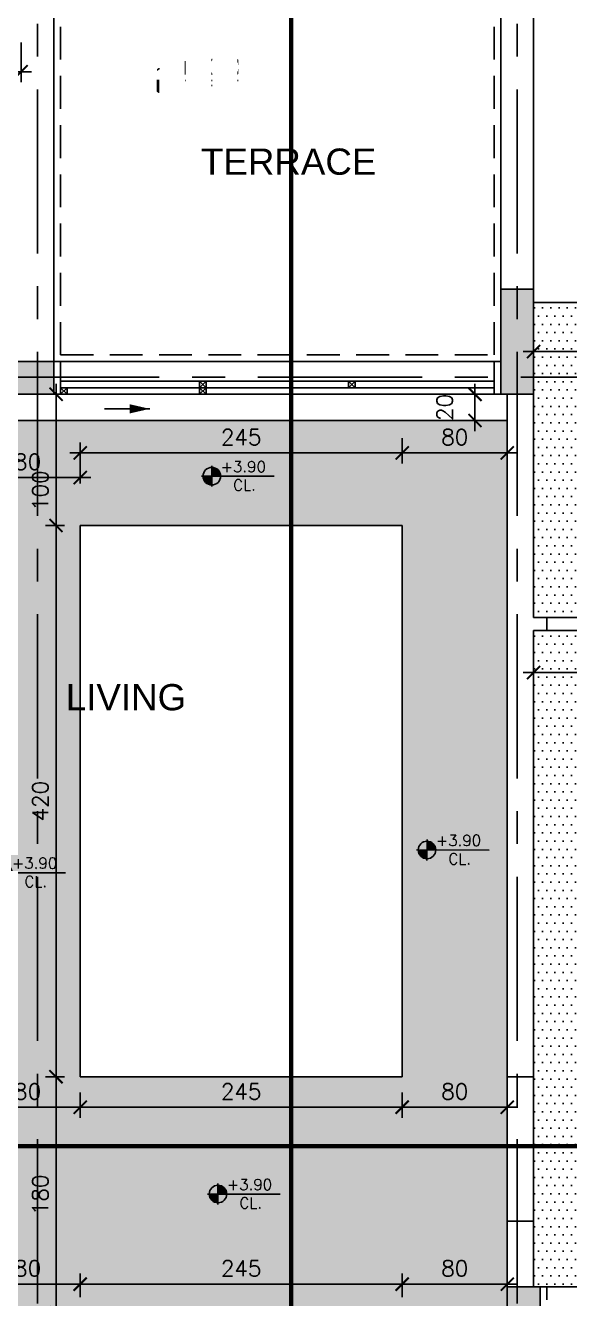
# Model space of a CAD drawing. Header units: centimetres. Extents: x -2093 to 2270, y -944 to 3084.
# Drawn here: x -1347 to -933, y 1439 to 2409 of the extents above; entities that cross this region are included whole.
import ezdxf
from ezdxf.enums import TextEntityAlignment as Align

# ---------------------------------------------------------------- set-up
doc = ezdxf.new("R2010")
doc.units = ezdxf.units.CM
doc.header["$LTSCALE"] = 100
doc.header["$MEASUREMENT"] = 0
for name, pattern in [('A0-01 FLOOR PLANS$0$HIDDEN', [0.375, 0.25, -0.125]), ('GRID$0$GRID$0$XREF GRID$0$GRIDS$0$CENTER', [2, 1.25, -0.25, 0.25, -0.25]), ('XREF CUTTING LINES$0$DASHDOT', [1, 0.5, -0.25, 0, -0.25])]:
    doc.linetypes.add(name, pattern=pattern)
for name, color, linetype in [('A0-01 FLOOR PLANS$0$ARROW INDICATOR', 4, 'Continuous'), ('A0-01 FLOOR PLANS$0$HIDDEN -03', 8, 'A0-01 FLOOR PLANS$0$HIDDEN'), ('A0-01 FLOOR PLANS$0$LVL', 2, 'Continuous'), ('A0-01 FLOOR PLANS$0$TEXT', 3, 'Continuous'), ('A0-01 FLOOR PLANS$0$WALL-01', 7, 'Continuous'), ('A0-01 FLOOR PLANS$0$WINDOW', 1, 'Continuous'), ('DIM IN', 1, 'Continuous'), ('FURNITURE', 111, 'Continuous'), ('GRID$0$XREF GRID', 11, 'GRID$0$GRID$0$XREF GRID$0$GRIDS$0$CENTER'), ('HATCH', 8, 'Continuous'), ('ID_Ceiling_01', 161, 'Continuous'), ('XREF CUTTING LINES$0$WALL SECT LINE', 6, 'XREF CUTTING LINES$0$DASHDOT'), ('XREF GF COL$0$COLUMN', 6, 'Continuous'), ('XREF GF COL$0$COLUMN HATCH', 201, 'Continuous')]:
    doc.layers.add(name, color=color, linetype=linetype)
doc.layers.add('LVL', color=1, linetype='Continuous', true_color=0xff0000)
doc.styles.add('02-Ground$0$ATTRIBUTE', font='ROMANS.shx')
doc.styles.add('22', font='romans.shx')
doc.styles.add('A0-01 FLOOR PLANS$0$02-Ground$0$ATTRIBUTE', font='ROMANS.shx')
doc.styles.add('A0-01 FLOOR PLANS$0$ART-PS-1', font='arial.ttf', dxfattribs={"height": 20})
doc.styles.add('A0-01 FLOOR PLANS$0$GRIDS$0$20', font='romans.shx')
doc.styles.add('GRIDS$0$20', font='romans.shx')
doc.dimstyles.new('100', dxfattribs={"dimtxt": 12, "dimasz": 10, "dimexe": 8, "dimexo": 12, "dimgap": 6, "dimtad": 1, "dimdec": 0, "dimzin": 0, "dimdsep": 46, "dimtxsty": '22', "dimblk": 'ARCHTICK', "dimcen": 30, "dimdle": 8, "dimclrd": 1, "dimclre": 1, "dimclrt": 2, "dimadec": 0, "dimazin": 0, "dimtfac": 1, "dimtdec": 0, "dimtmove": 2, "dimatfit": 3, "dimldrblk": 'OBLIQUE', "dimfxl": 100, "dimtolj": 1, "dimtzin": 0, "dimarcsym": 0})

# ---------------------------------------------------------------- blocks, each defined once
blk = doc.blocks.new('A0-01 FLOOR PLANS$0$W01')
at = {"layer": 'A0-01 FLOOR PLANS$0$WINDOW'}
for p, q in [((-1210, 1985), (-1550, 1985)), ((-1215, 1970), (-1545, 1970)), ((-1439.17, 1960), (-1439.17, 1970)), ((-1434.17, 1970), (-1439.17, 1965)), ((-1439.17, 1970), (-1434.17, 1965)), ((-1434.17, 1960), (-1434.17, 1970)), ((-1325.83, 1965), (-1325.83, 1970)), ((-1320.83, 1970), (-1325.83, 1965)), ((-1325.83, 1970), (-1320.83, 1965)), ((-1320.83, 1965), (-1320.83, 1970)), ((-1210, 1960), (-1550, 1960)), ((-1439.17, 1965), (-1545, 1965)), ((-1540, 1965), (-1545, 1960)), ((-1545, 1965), (-1540, 1960)), ((-1540, 1965), (-1540, 1960)), ((-1434.17, 1965), (-1439.17, 1965)), ((-1434.17, 1965), (-1439.17, 1960)), ((-1439.17, 1965), (-1434.17, 1960)), ((-1325.83, 1965), (-1434.17, 1965)), ((-1320.83, 1965), (-1325.83, 1965)), ((-1215, 1965), (-1320.83, 1965))]:
    blk.add_line(p, q, dxfattribs=at)
for points in [[(-1550, 1960), (-1545, 1960), (-1545, 1985), (-1550, 1985)], [(-1215, 1960), (-1210, 1960), (-1210, 1985), (-1215, 1985)]]:
    blk.add_lwpolyline(points, close=True, dxfattribs=at)
blk = doc.blocks.new('XREF CUTTING LINES')
at = {"layer": 'XREF CUTTING LINES$0$WALL SECT LINE', "const_width": 3.32}
for points in [[(-1068.92, 2787.39), (-1144.44, 2787.39), (-1144.44, 485.87)], [(-351.38, 1630.68), (-351.38, 1555.16), (-1935.28, 1555.16)]]:
    blk.add_lwpolyline(points, dxfattribs=at)
blk = doc.blocks.new('XREF GF COL')
at = {"layer": 'XREF GF COL$0$COLUMN HATCH'}
for points in [[(-11269.7, 2208.07), (-11294.7, 2208.07), (-11294.7, 2128.07), (-11269.7, 2128.07)], [(-11714.7, 2153), (-11714.7, 2128), (-11634.7, 2128), (-11634.7, 2153)], [(-11264.7, 1448), (-11289.7, 1448), (-11289.7, 1368), (-11264.7, 1368)]]:
    blk.add_hatch(color=256, dxfattribs=at).paths.add_polyline_path(points)
at = {"layer": 'XREF GF COL$0$COLUMN'}
for points in [[(-11294.7, 2208.07), (-11269.7, 2208.07), (-11269.7, 2128.07), (-11294.7, 2128.07)], [(-11714.7, 2128), (-11714.7, 2153), (-11634.7, 2153), (-11634.7, 2128)], [(-11289.7, 1448), (-11264.7, 1448), (-11264.7, 1368), (-11289.7, 1368)]]:
    blk.add_lwpolyline(points, close=True, dxfattribs=at)
blk = doc.blocks.new('GRID')
at = {"layer": 'GRID$0$XREF GRID'}
for p, q in [((-1337.5, 2960.33), (-1337.5, 522.76, 0)), ((-972.5, 2960.33, 0), (-972.5, 522.76)), ((-1969.8, 2140.98), (-230.24, 2140.98))]:
    blk.add_line(p, q, dxfattribs=at)
blk = doc.blocks.new('A0-01 FLOOR PLANS$0$02-Ground$0$A$C4F2068BA')
for p, q in [((0.4, 0.637), (0.4, 0.163)), ((1.816, 0.4), (0.163, 0.4))]:
    blk.add_line(p, q)
at = {"color": 8, "const_width": 0.2}
for points in [[(0.4, 0.3, -0.414214), (0.3, 0.4, -0.414214)], [(0.4, 0.5, -0.414214), (0.5, 0.4, -0.414214)]]:
    blk.add_lwpolyline(points, format="xyb", dxfattribs=at)
blk.add_circle((0.4, 0.4), 0.2)
blk = doc.blocks.new('A0-01 FLOOR PLANS$0$02-Ground$0$123')
at = {"ltscale": 0.1}
blk.add_blockref('A0-01 FLOOR PLANS$0$02-Ground$0$A$C4F2068BA', (-0.4, -0.4), dxfattribs=at)
blk = doc.blocks.new('A0-01 FLOOR PLANS$0$02-Ground$0$LEVEL- PLAN')
at = {"layer": 'A0-01 FLOOR PLANS$0$LVL', "ltscale": 0.1}
blk.add_blockref('A0-01 FLOOR PLANS$0$02-Ground$0$123', (0, 0), dxfattribs=at)
at = {"layer": 'A0-01 FLOOR PLANS$0$LVL', "ltscale": 0.1, "style": 'A0-01 FLOOR PLANS$0$02-Ground$0$ATTRIBUTE', "width": 0.8, "flags": 4}
blk.add_attdef('%%P0.00', (0.203, 0.093), '', height=0.25, dxfattribs=at)
blk.add_attdef('LVL', text='', height=0.25, dxfattribs=at).set_placement((0.745, -0.327), align=Align.CENTER)
blk = doc.blocks.new('A0-01 FLOOR PLANS$0$A$C1f89f3c6')
at = {"layer": 'A0-01 FLOOR PLANS$0$ARROW INDICATOR'}
blk.add_lwpolyline([(0, -17.19), (0, 17.19)], dxfattribs=at)
blk.add_lwpolyline([(0, -17.19), (0, 17.19)], dxfattribs=at)
blk.add_lwpolyline([(0, -1.94, 7, 0, 0), (0, -17.19, 0, 0, 0)], format="xyseb", dxfattribs=at)
blk = doc.blocks.new('A0-01 FLOOR PLANS')
at = {"layer": 'A0-01 FLOOR PLANS$0$HIDDEN -03'}
for p, q in [((-1320, 2158), (-1320, 2713)), ((-990, 2158), (-990, 2648)), ((-1320, 2158), (-990, 2158))]:
    blk.add_line(p, q, dxfattribs=at)
at = {"layer": 'A0-01 FLOOR PLANS$0$WALL-01'}
for p, q in [((-1325, 2128), (-1325, 2708)), ((-985, 2128), (-985, 2643)), ((-960, 1958), (-960, 2618)), ((-1385, 2128), (-1325, 2128)), ((-985, 2128), (-980, 2128)), ((-980, 1608), (-980, 2128)), ((-960, 1958), (-950, 1958)), ((-950, 1948), (-950, 1958)), ((-960, 1948), (-950, 1948)), ((-960, 1608), (-960, 1948)), ((-980, 1608), (-960, 1608)), ((-980, 1498), (-960, 1498)), ((-980, 1088), (-980, 1498)), ((-960, 1448), (-960, 1498)), ((-960, 1448), (-950, 1448)), ((-950, 1438), (-950, 1448))]:
    blk.add_line(p, q, dxfattribs=at)
at = {"layer": 'A0-01 FLOOR PLANS$0$LVL'}
ref = blk.add_blockref('A0-01 FLOOR PLANS$0$02-Ground$0$LEVEL- PLAN', (-1241.33, 2367.1), dxfattribs=dict(at, xscale=47.80922768457422, yscale=47.80922768457422, zscale=47.80922768457422, rotation=359.9470003599919))
ref.add_attrib('%%P0.00', '+60.0', (-1231.63, 2371.52), dxfattribs={"layer": '0', "ltscale": 0.1, "height": 11.952, "rotation": 359.947, "style": 'A0-01 FLOOR PLANS$0$GRIDS$0$20'})
ref.add_attrib('LVL', 'FFL.', dxfattribs={"layer": '0', "ltscale": 0.1, "height": 11.952, "rotation": 359.947, "style": 'A0-01 FLOOR PLANS$0$GRIDS$0$20'}).set_placement((-1205.72, 2351.42), align=Align.CENTER)
at = {"layer": 'A0-01 FLOOR PLANS$0$WALL-01'}
blk.add_blockref('GRID', (0, 0), dxfattribs=at)
at = {"layer": 'A0-01 FLOOR PLANS$0$WALL-01', "color": 3, "xscale": -1.000000000000005, "rotation": 90}
blk.add_blockref('A0-01 FLOOR PLANS$0$A$C1f89f3c6', (-1269.27, 2116.89), dxfattribs=at)
at = {"layer": 'A0-01 FLOOR PLANS$0$WINDOW'}
for name, p in [('XREF CUTTING LINES', (0, 0)), ('XREF GF COL', (10309.7, 0)), ('A0-01 FLOOR PLANS$0$W01', (225, 168))]:
    blk.add_blockref(name, p, dxfattribs=at)
at = {"layer": 'A0-01 FLOOR PLANS$0$TEXT', "style": 'A0-01 FLOOR PLANS$0$ART-PS-1'}
for s, p in [('TERRACE', (-1213.11, 2295.23)), ('LIVING', (-1315.98, 1887.18))]:
    blk.add_text(s, height=20, dxfattribs=at).set_placement(p)
blk = doc.blocks.new('_ARCHTICK')
at = {"color": 0, "linetype": 'ByBlock', "const_width": 0.15}
blk.add_lwpolyline([(-0.5, -0.5), (0.5, 0.5)], dxfattribs=at)
blk = doc.blocks.new('*D7')
at = {"layer": 'DIM IN', "color": 1, "lineweight": -2, "transparency": 16777216}
for p, q in [((-960, 2186), (-960, 2152.54)), ((-840, 2186), (-840, 2152.54)), ((-832, 2160.54), (-968, 2160.54))]:
    blk.add_line(p, q, dxfattribs=at)
at = {"layer": 'DIM IN', "color": 1, "lineweight": -2, "transparency": 16777216, "xscale": 10, "yscale": 10, "zscale": 10, "rotation": 180}
blk.add_blockref('_ARCHTICK', (-960, 2160.54), dxfattribs=at)
at = {"layer": 'DIM IN', "color": 1, "lineweight": -2, "transparency": 16777216, "xscale": 10, "yscale": 10, "zscale": 10}
blk.add_blockref('_ARCHTICK', (-840, 2160.54), dxfattribs=at)
at = {"layer": 'DIM IN', "color": 2, "transparency": 16777216, "insert": (-900, 2172.54), "char_height": 12, "attachment_point": 5, "style": '22'}
blk.add_mtext('\\A1;120', dxfattribs=at)
blk = doc.blocks.new('_OBLIQUE')
at = {"color": 0, "linetype": 'ByBlock'}
blk.add_line((-0.5, -0.5), (0.5, 0.5), dxfattribs=at)
blk = doc.blocks.new('*D9')
at = {"layer": 'DIM IN', "color": 1, "lineweight": -2, "transparency": 16777216}
for p, q in [((-960, 1936), (-960, 1907.91)), ((-840, 1936), (-840, 1907.91)), ((-832, 1915.91), (-968, 1915.91))]:
    blk.add_line(p, q, dxfattribs=at)
at = {"layer": 'DIM IN', "color": 1, "lineweight": -2, "transparency": 16777216, "xscale": 10, "yscale": 10, "zscale": 10, "rotation": 180}
blk.add_blockref('_ARCHTICK', (-960, 1915.91), dxfattribs=at)
at = {"layer": 'DIM IN', "color": 1, "lineweight": -2, "transparency": 16777216, "xscale": 10, "yscale": 10, "zscale": 10}
blk.add_blockref('_ARCHTICK', (-840, 1915.91), dxfattribs=at)
at = {"layer": 'DIM IN', "color": 2, "transparency": 16777216, "insert": (-900, 1927.91), "char_height": 12, "attachment_point": 5, "style": '22'}
blk.add_mtext('\\A1;120', dxfattribs=at)
blk = doc.blocks.new('*D24')
at = {"layer": 'DIM IN', "color": 1, "lineweight": -2, "transparency": 16777216}
for p, q in [((-1323.43, 1420), (-1323.43, 1616)), ((-1317, 1608), (-1331.43, 1608)), ((-1317, 1428), (-1331.43, 1428))]:
    blk.add_line(p, q, dxfattribs=at)
at = {"layer": 'DIM IN', "color": 1, "lineweight": -2, "transparency": 16777216, "xscale": 10, "yscale": 10, "zscale": 10}
for p, rotation in [((-1323.43, 1608), 90), ((-1323.43, 1428), 270)]:
    blk.add_blockref('_ARCHTICK', p, dxfattribs=dict(at, rotation=rotation))
at = {"layer": 'DIM IN', "color": 2, "transparency": 16777216, "insert": (-1335.43, 1518), "char_height": 12, "attachment_point": 5, "rotation": 90, "style": '22'}
blk.add_mtext('\\A1;180', dxfattribs=at)
blk = doc.blocks.new('*D25')
at = {"layer": 'DIM IN', "color": 1, "lineweight": -2, "transparency": 16777216}
for p, q in [((-1317, 2028), (-1331.43, 2028)), ((-1323.43, 1600), (-1323.43, 2036)), ((-1317, 1608), (-1331.43, 1608))]:
    blk.add_line(p, q, dxfattribs=at)
at = {"layer": 'DIM IN', "color": 1, "lineweight": -2, "transparency": 16777216, "xscale": 10, "yscale": 10, "zscale": 10}
for p, rotation in [((-1323.43, 2028), 90), ((-1323.43, 1608), 270)]:
    blk.add_blockref('_ARCHTICK', p, dxfattribs=dict(at, rotation=rotation))
at = {"layer": 'DIM IN', "color": 2, "transparency": 16777216, "insert": (-1335.43, 1818), "char_height": 12, "attachment_point": 5, "rotation": 90, "style": '22'}
blk.add_mtext('\\A1;420', dxfattribs=at)
blk = doc.blocks.new('*D26')
at = {"layer": 'DIM IN', "color": 1, "lineweight": -2, "transparency": 16777216}
for p, q in [((-1323.43, 2020), (-1323.43, 2136)), ((-1317, 2128), (-1331.43, 2128)), ((-1317, 2028), (-1331.43, 2028))]:
    blk.add_line(p, q, dxfattribs=at)
at = {"layer": 'DIM IN', "color": 1, "lineweight": -2, "transparency": 16777216, "xscale": 10, "yscale": 10, "zscale": 10}
for p, rotation in [((-1323.43, 2128), 90), ((-1323.43, 2028), 270)]:
    blk.add_blockref('_ARCHTICK', p, dxfattribs=dict(at, rotation=rotation))
at = {"layer": 'DIM IN', "color": 2, "transparency": 16777216, "insert": (-1335.43, 2054.51), "char_height": 12, "attachment_point": 5, "rotation": 90, "style": '22'}
blk.add_mtext('\\A1;100', dxfattribs=at)
blk = doc.blocks.new('*D27')
at = {"layer": 'DIM IN', "color": 1, "lineweight": -2, "transparency": 16777216}
for p, q in [((-1060, 2094.61), (-1060, 2075.29)), ((-980, 2094.61), (-980, 2075.29)), ((-972, 2083.29), (-1068, 2083.29))]:
    blk.add_line(p, q, dxfattribs=at)
at = {"layer": 'DIM IN', "color": 1, "lineweight": -2, "transparency": 16777216, "xscale": 10, "yscale": 10, "zscale": 10, "rotation": 180}
blk.add_blockref('_ARCHTICK', (-1060, 2083.29), dxfattribs=at)
at = {"layer": 'DIM IN', "color": 1, "lineweight": -2, "transparency": 16777216, "xscale": 10, "yscale": 10, "zscale": 10}
blk.add_blockref('_ARCHTICK', (-980, 2083.29), dxfattribs=at)
at = {"layer": 'DIM IN', "color": 2, "transparency": 16777216, "insert": (-1020, 2095.29), "char_height": 12, "attachment_point": 5, "style": '22'}
blk.add_mtext('\\A1;80', dxfattribs=at)
blk = doc.blocks.new('*D28')
at = {"layer": 'DIM IN', "color": 1, "lineweight": -2, "transparency": 16777216}
for p, q in [((-1305, 2060), (-1305, 2091.29)), ((-1060, 2094.61), (-1060, 2075.29)), ((-1052, 2083.29), (-1313, 2083.29))]:
    blk.add_line(p, q, dxfattribs=at)
at = {"layer": 'DIM IN', "color": 1, "lineweight": -2, "transparency": 16777216, "xscale": 10, "yscale": 10, "zscale": 10, "rotation": 180}
blk.add_blockref('_ARCHTICK', (-1305, 2083.29), dxfattribs=at)
at = {"layer": 'DIM IN', "color": 1, "lineweight": -2, "transparency": 16777216, "xscale": 10, "yscale": 10, "zscale": 10}
blk.add_blockref('_ARCHTICK', (-1060, 2083.29), dxfattribs=at)
at = {"layer": 'DIM IN', "color": 2, "transparency": 16777216, "insert": (-1182.5, 2095.29), "char_height": 12, "attachment_point": 5, "style": '22'}
blk.add_mtext('\\A1;245', dxfattribs=at)
blk = doc.blocks.new('*D29')
at = {"layer": 'DIM IN', "color": 1, "lineweight": -2, "transparency": 16777216}
for p, q in [((-1305, 2060), (-1305, 2072.53)), ((-1297, 2064.53), (-1393, 2064.53)), ((-1385, 2053.66), (-1385, 2056.53))]:
    blk.add_line(p, q, dxfattribs=at)
at = {"layer": 'DIM IN', "color": 1, "lineweight": -2, "transparency": 16777216, "xscale": 10, "yscale": 10, "zscale": 10, "rotation": 180}
blk.add_blockref('_ARCHTICK', (-1385, 2064.53), dxfattribs=at)
at = {"layer": 'DIM IN', "color": 1, "lineweight": -2, "transparency": 16777216, "xscale": 10, "yscale": 10, "zscale": 10}
blk.add_blockref('_ARCHTICK', (-1305, 2064.53), dxfattribs=at)
at = {"layer": 'DIM IN', "color": 2, "transparency": 16777216, "insert": (-1345, 2076.53), "char_height": 12, "attachment_point": 5, "style": '22'}
blk.add_mtext('\\A1;80', dxfattribs=at)
blk = doc.blocks.new('*D30')
at = {"layer": 'DIM IN', "color": 1, "lineweight": -2, "transparency": 16777216}
for p, q in [((-1060, 1596), (-1060, 1576.78)), ((-980, 1596), (-980, 1576.78)), ((-972, 1584.78), (-1068, 1584.78))]:
    blk.add_line(p, q, dxfattribs=at)
at = {"layer": 'DIM IN', "color": 1, "lineweight": -2, "transparency": 16777216, "xscale": 10, "yscale": 10, "zscale": 10, "rotation": 180}
blk.add_blockref('_ARCHTICK', (-1060, 1584.78), dxfattribs=at)
at = {"layer": 'DIM IN', "color": 1, "lineweight": -2, "transparency": 16777216, "xscale": 10, "yscale": 10, "zscale": 10}
blk.add_blockref('_ARCHTICK', (-980, 1584.78), dxfattribs=at)
at = {"layer": 'DIM IN', "color": 2, "transparency": 16777216, "insert": (-1020, 1596.78), "char_height": 12, "attachment_point": 5, "style": '22'}
blk.add_mtext('\\A1;80', dxfattribs=at)
blk = doc.blocks.new('*D31')
at = {"layer": 'DIM IN', "color": 1, "lineweight": -2, "transparency": 16777216}
for p, q in [((-1305, 1596), (-1305, 1576.78)), ((-1060, 1596), (-1060, 1576.78)), ((-1052, 1584.78), (-1313, 1584.78))]:
    blk.add_line(p, q, dxfattribs=at)
at = {"layer": 'DIM IN', "color": 1, "lineweight": -2, "transparency": 16777216, "xscale": 10, "yscale": 10, "zscale": 10, "rotation": 180}
blk.add_blockref('_ARCHTICK', (-1305, 1584.78), dxfattribs=at)
at = {"layer": 'DIM IN', "color": 1, "lineweight": -2, "transparency": 16777216, "xscale": 10, "yscale": 10, "zscale": 10}
blk.add_blockref('_ARCHTICK', (-1060, 1584.78), dxfattribs=at)
at = {"layer": 'DIM IN', "color": 2, "transparency": 16777216, "insert": (-1182.5, 1596.78), "char_height": 12, "attachment_point": 5, "style": '22'}
blk.add_mtext('\\A1;245', dxfattribs=at)
blk = doc.blocks.new('*D32')
at = {"layer": 'DIM IN', "color": 1, "lineweight": -2, "transparency": 16777216}
for p, q in [((-1385, 1596), (-1385, 1576.78)), ((-1305, 1596), (-1305, 1576.78)), ((-1297, 1584.78), (-1393, 1584.78))]:
    blk.add_line(p, q, dxfattribs=at)
at = {"layer": 'DIM IN', "color": 1, "lineweight": -2, "transparency": 16777216, "xscale": 10, "yscale": 10, "zscale": 10, "rotation": 180}
blk.add_blockref('_ARCHTICK', (-1385, 1584.78), dxfattribs=at)
at = {"layer": 'DIM IN', "color": 1, "lineweight": -2, "transparency": 16777216, "xscale": 10, "yscale": 10, "zscale": 10}
blk.add_blockref('_ARCHTICK', (-1305, 1584.78), dxfattribs=at)
at = {"layer": 'DIM IN', "color": 2, "transparency": 16777216, "insert": (-1345, 1596.78), "char_height": 12, "attachment_point": 5, "style": '22'}
blk.add_mtext('\\A1;80', dxfattribs=at)
blk = doc.blocks.new('*D33')
at = {"layer": 'DIM IN', "color": 1, "lineweight": -2, "transparency": 16777216}
for p, q in [((-1060, 1440), (-1060, 1457.98)), ((-980, 1460), (-980, 1457.98)), ((-972, 1449.98), (-1068, 1449.98))]:
    blk.add_line(p, q, dxfattribs=at)
at = {"layer": 'DIM IN', "color": 1, "lineweight": -2, "transparency": 16777216, "xscale": 10, "yscale": 10, "zscale": 10, "rotation": 180}
blk.add_blockref('_ARCHTICK', (-1060, 1449.98), dxfattribs=at)
at = {"layer": 'DIM IN', "color": 1, "lineweight": -2, "transparency": 16777216, "xscale": 10, "yscale": 10, "zscale": 10}
blk.add_blockref('_ARCHTICK', (-980, 1449.98), dxfattribs=at)
at = {"layer": 'DIM IN', "color": 2, "transparency": 16777216, "insert": (-1020, 1461.98), "char_height": 12, "attachment_point": 5, "style": '22'}
blk.add_mtext('\\A1;80', dxfattribs=at)
blk = doc.blocks.new('*D34')
at = {"layer": 'DIM IN', "color": 1, "lineweight": -2, "transparency": 16777216}
for p, q in [((-1305, 1440), (-1305, 1457.98)), ((-1060, 1440), (-1060, 1457.98)), ((-1052, 1449.98), (-1313, 1449.98))]:
    blk.add_line(p, q, dxfattribs=at)
at = {"layer": 'DIM IN', "color": 1, "lineweight": -2, "transparency": 16777216, "xscale": 10, "yscale": 10, "zscale": 10, "rotation": 180}
blk.add_blockref('_ARCHTICK', (-1305, 1449.98), dxfattribs=at)
at = {"layer": 'DIM IN', "color": 1, "lineweight": -2, "transparency": 16777216, "xscale": 10, "yscale": 10, "zscale": 10}
blk.add_blockref('_ARCHTICK', (-1060, 1449.98), dxfattribs=at)
at = {"layer": 'DIM IN', "color": 2, "transparency": 16777216, "insert": (-1182.5, 1461.98), "char_height": 12, "attachment_point": 5, "style": '22'}
blk.add_mtext('\\A1;245', dxfattribs=at)
blk = doc.blocks.new('*D35')
at = {"layer": 'DIM IN', "color": 1, "lineweight": -2, "transparency": 16777216}
for p, q in [((-1385, 1440), (-1385, 1457.98)), ((-1305, 1440), (-1305, 1457.98)), ((-1297, 1449.98), (-1393, 1449.98))]:
    blk.add_line(p, q, dxfattribs=at)
at = {"layer": 'DIM IN', "color": 1, "lineweight": -2, "transparency": 16777216, "xscale": 10, "yscale": 10, "zscale": 10, "rotation": 180}
blk.add_blockref('_ARCHTICK', (-1385, 1449.98), dxfattribs=at)
at = {"layer": 'DIM IN', "color": 1, "lineweight": -2, "transparency": 16777216, "xscale": 10, "yscale": 10, "zscale": 10}
blk.add_blockref('_ARCHTICK', (-1305, 1449.98), dxfattribs=at)
at = {"layer": 'DIM IN', "color": 2, "transparency": 16777216, "insert": (-1345, 1461.98), "char_height": 12, "attachment_point": 5, "style": '22'}
blk.add_mtext('\\A1;80', dxfattribs=at)
blk = doc.blocks.new('*D60')
at = {"layer": 'DIM IN', "color": 1, "lineweight": -2, "transparency": 16777216}
for p, q in [((-1510, 2396), (-1510, 2365.68)), ((-1350, 2396), (-1350, 2365.68)), ((-1342, 2373.68), (-1518, 2373.68))]:
    blk.add_line(p, q, dxfattribs=at)
at = {"layer": 'DIM IN', "color": 1, "lineweight": -2, "transparency": 16777216, "xscale": 10, "yscale": 10, "zscale": 10, "rotation": 180}
blk.add_blockref('_ARCHTICK', (-1510, 2373.68), dxfattribs=at)
at = {"layer": 'DIM IN', "color": 1, "lineweight": -2, "transparency": 16777216, "xscale": 10, "yscale": 10, "zscale": 10}
blk.add_blockref('_ARCHTICK', (-1350, 2373.68), dxfattribs=at)
at = {"layer": 'DIM IN', "color": 2, "transparency": 16777216, "insert": (-1430, 2385.68), "char_height": 12, "attachment_point": 5, "style": '22'}
blk.add_mtext('\\A1;160', dxfattribs=at)
blk = doc.blocks.new('02-Ground$0$A$C4F2068BA')
h = blk.add_hatch(color=8)
h.dxf.hatch_style = 1
h.paths.add_polyline_path([(0.4, 0.6), (0.4, 0.4), (0.6, 0.4, 0.414214)])
h = blk.add_hatch(color=8)
h.dxf.hatch_style = 1
h.paths.add_polyline_path([(0.4, 0.4), (0.2, 0.4, 0.414214), (0.4, 0.2)])
for p, q in [((0.4, 0.637), (0.4, 0.163)), ((1.816, 0.4), (0.163, 0.4))]:
    blk.add_line(p, q)
blk.add_circle((0.4, 0.4), 0.2)
blk = doc.blocks.new('02-Ground$0$123')
at = {"ltscale": 0.1}
blk.add_blockref('02-Ground$0$A$C4F2068BA', (-0.4, -0.4), dxfattribs=at)
blk = doc.blocks.new('02-Ground$0$LEVEL- PLAN')
at = {"ltscale": 0.1}
blk.add_blockref('02-Ground$0$123', (0, 0), dxfattribs=at)
at = {"ltscale": 0.1, "style": '02-Ground$0$ATTRIBUTE', "width": 0.8, "flags": 4}
blk.add_attdef('%%P0.00', (0.203, 0.093), '', height=0.25, dxfattribs=at)
blk.add_attdef('LVL', text='', height=0.25, dxfattribs=at).set_placement((0.745, -0.327), align=Align.CENTER)
blk = doc.blocks.new('*D64')
at = {"layer": 'DIM IN', "color": 1, "lineweight": -2, "transparency": 16777216}
for p, q in [((-1004.59, 2100), (-1004.59, 2136)), ((-992, 2128), (-1012.59, 2128)), ((-992, 2108), (-1012.59, 2108))]:
    blk.add_line(p, q, dxfattribs=at)
at = {"layer": 'DIM IN', "color": 1, "lineweight": -2, "transparency": 16777216, "xscale": 10, "yscale": 10, "zscale": 10}
for p, rotation in [((-1004.59, 2128), 90), ((-1004.59, 2108), 270)]:
    blk.add_blockref('_ARCHTICK', p, dxfattribs=dict(at, rotation=rotation))
at = {"layer": 'DIM IN', "color": 2, "transparency": 16777216, "insert": (-1027.59, 2118), "char_height": 12, "attachment_point": 5, "rotation": 90, "style": '22'}
blk.add_mtext('\\A1;20', dxfattribs=at)

msp = doc.modelspace()

# ---------------------------------------------------------------- hatches: boundary and pattern name
at = {"layer": 'HATCH'}
h = msp.add_hatch(dxfattribs=at)
h.set_pattern_fill('DOTS', color=2, scale=100)
h.paths.add_polyline_path([(-840, 2198), (-960, 2198), (-960, 1958), (-840, 1958)])
h = msp.add_hatch(dxfattribs=at)
h.set_pattern_fill('DOTS', color=2, scale=100)
h.paths.add_polyline_path([(-980, 2108), (-980, 1088), (-1385, 1088), (-1385, 848), (-1755, 848), (-1755, 1428), (-1385, 1428), (-1385, 2108)])
h.paths.add_polyline_path([(-1675, 1348), (-1465, 1348), (-1465, 928), (-1675, 928)], flags=16)
h.paths.add_polyline_path([(-1060, 1428), (-1305, 1428), (-1305, 1168), (-1060, 1168)], flags=16)
h.paths.add_polyline_path([(-1060, 1608), (-1305, 1608), (-1305, 2028), (-1060, 2028)], flags=16)
h = msp.add_hatch(dxfattribs=at)
h.set_pattern_fill('DOTS', color=2, scale=100)
h.paths.add_polyline_path([(-840, 1948), (-960, 1948), (-960, 1448), (-840, 1448)])

# ---------------------------------------------------------------- linework, layer by layer
at = {"layer": 'ID_Ceiling_01'}
msp.add_line((-1325, 2128), (-980, 2128), dxfattribs=at)
for points in [[(-840, 2198), (-960, 2198), (-960, 1958), (-840, 1958)], [(-980, 2108), (-980, 1088), (-1385, 1088), (-1385, 848), (-1755, 848), (-1755, 1428), (-1385, 1428), (-1385, 2108)], [(-1060, 1608), (-1305, 1608), (-1305, 2028), (-1060, 2028)], [(-840, 1948), (-960, 1948), (-960, 1448), (-840, 1448)]]:
    msp.add_lwpolyline(points, close=True, dxfattribs=at)

# ---------------------------------------------------------------- block references
at = {"layer": 'FURNITURE'}
msp.add_blockref('A0-01 FLOOR PLANS', (0, 0), dxfattribs=at)
at = {"layer": 'LVL'}
ref = msp.add_blockref('02-Ground$0$LEVEL- PLAN', (-1204.88, 2065.58), dxfattribs=dict(at, xscale=33.46645937920196, yscale=33.46645937920196, zscale=33.46645937920196, rotation=359.9470003599918))
ref.add_attrib('%%P0.00', '+3.90', (-1198.09, 2068.68), dxfattribs={"layer": '0', "ltscale": 0.1, "height": 8.367, "rotation": 359.947, "style": 'GRIDS$0$20'})
ref.add_attrib('LVL', 'CL.', dxfattribs={"layer": '0', "ltscale": 0.1, "height": 8.367, "rotation": 359.947, "style": 'GRIDS$0$20'}).set_placement((-1179.96, 2054.61), align=Align.CENTER)
ref = msp.add_blockref('02-Ground$0$LEVEL- PLAN', (-1041.1, 1780.8), dxfattribs=dict(at, xscale=33.46645937920196, yscale=33.46645937920196, zscale=33.46645937920196, rotation=359.9470003599918))
ref.add_attrib('%%P0.00', '+3.90', (-1034.31, 1783.9), dxfattribs={"layer": '0', "ltscale": 0.1, "height": 8.367, "rotation": 359.947, "style": 'GRIDS$0$20'})
ref.add_attrib('LVL', 'CL.', dxfattribs={"layer": '0', "ltscale": 0.1, "height": 8.367, "rotation": 359.947, "style": 'GRIDS$0$20'}).set_placement((-1016.18, 1769.83), align=Align.CENTER)
ref = msp.add_blockref('02-Ground$0$LEVEL- PLAN', (-1363.72, 1763.48), dxfattribs=dict(at, xscale=33.46645937920196, yscale=33.46645937920196, zscale=33.46645937920196, rotation=359.9470003599918))
ref.add_attrib('%%P0.00', '+3.90', (-1356.93, 1766.57), dxfattribs={"layer": '0', "ltscale": 0.1, "height": 8.367, "rotation": 359.947, "style": 'GRIDS$0$20'})
ref.add_attrib('LVL', 'CL.', dxfattribs={"layer": '0', "ltscale": 0.1, "height": 8.367, "rotation": 359.947, "style": 'GRIDS$0$20'}).set_placement((-1338.8, 1752.51), align=Align.CENTER)
ref = msp.add_blockref('02-Ground$0$LEVEL- PLAN', (-1200.17, 1518.61), dxfattribs=dict(at, xscale=33.46645937920196, yscale=33.46645937920196, zscale=33.46645937920196, rotation=359.9470003599918))
ref.add_attrib('%%P0.00', '+3.90', (-1193.38, 1521.7), dxfattribs={"layer": '0', "ltscale": 0.1, "height": 8.367, "rotation": 359.947, "style": 'GRIDS$0$20'})
ref.add_attrib('LVL', 'CL.', dxfattribs={"layer": '0', "ltscale": 0.1, "height": 8.367, "rotation": 359.947, "style": 'GRIDS$0$20'}).set_placement((-1175.24, 1507.64), align=Align.CENTER)

# ---------------------------------------------------------------- dimensions: what is measured, and where the dimension line sits
at = {"layer": 'DIM IN'}
for base, p1, p2, picture, middle in [((-1510, 2373.68), (-1350, 2408), (-1510, 2408), '*D60', (-1430, 2385.68)), ((-960, 2160.54), (-840, 2198), (-960, 2198), '*D7', (-900, 2172.54)), ((-1305, 2083.29), (-1060, 2106.61), (-1305, 2048), '*D28', (-1182.5, 2095.29)), ((-1060, 2083.29), (-980, 2106.61), (-1060, 2106.61), '*D27', (-1020, 2095.29)), ((-1385, 2064.53), (-1305, 2048), (-1385, 2065.66), '*D29', (-1345, 2076.53)), ((-960, 1915.91), (-840, 1948), (-960, 1948), '*D9', (-900, 1927.91)), ((-1385, 1584.78), (-1305, 1608), (-1385, 1608), '*D32', (-1345, 1596.78)), ((-1305, 1584.78), (-1060, 1608), (-1305, 1608), '*D31', (-1182.5, 1596.78)), ((-1060, 1584.78), (-980, 1608), (-1060, 1608), '*D30', (-1020, 1596.78)), ((-1385, 1449.98), (-1305, 1428), (-1385, 1428), '*D35', (-1345, 1461.98)), ((-1305, 1449.98), (-1060, 1428), (-1305, 1428), '*D34', (-1182.5, 1461.98)), ((-1060, 1449.98), (-980, 1448), (-1060, 1428), '*D33', (-1020, 1461.98))]:
    dim = msp.add_linear_dim(base=base, p1=p1, p2=p2, dimstyle='100', override={"dimfxl": 0.075}, dxfattribs=at)
    dim.commit()
    dim.dimension.update_dxf_attribs({"geometry": picture, "text_midpoint": middle})
dim = msp.add_linear_dim(base=(-1323.43, 2128), p1=(-1305, 2028), p2=(-1305, 2128), angle=90, dimstyle='100', override={"dimfxl": 0.075}, dxfattribs=at)
dim.commit()
dim.dimension.update_dxf_attribs({"geometry": '*D26', "text_midpoint": (-1335.43, 2054.51), "dimtype": 160})
for base, p1, p2, picture, middle in [((-1004.59, 2128), (-980, 2108), (-980, 2128), '*D64', (-1027.59, 2118)), ((-1323.43, 2028), (-1305, 1608), (-1305, 2028), '*D25', (-1335.43, 1818)), ((-1323.43, 1608), (-1305, 1428), (-1305, 1608), '*D24', (-1335.43, 1518))]:
    dim = msp.add_linear_dim(base=base, p1=p1, p2=p2, angle=90, dimstyle='100', override={"dimfxl": 0.075}, dxfattribs=at)
    dim.commit()
    dim.dimension.update_dxf_attribs({"geometry": picture, "text_midpoint": middle})

# ---------------------------------------------------------------- next in the draw order: wipeouts: each hides what was drawn before it
msp.add_wipeout([(-1167.21, 2393.53), (-1184.64, 2394.23), (-1184.71, 2364.3), (-1167.91, 2363.6)]).dxf.layer = 'DIM IN'

# ---------------------------------------------------------------- next in the draw order: wipeouts: each hides what was drawn before it
msp.add_wipeout([(-1185.41, 2394.92), (-1204.38, 2394.85), (-1204.6, 2347.85), (-1185.34, 2348.28)]).dxf.layer = 'DIM IN'

# ---------------------------------------------------------------- next in the draw order: wipeouts: each hides what was drawn before it
msp.add_wipeout([(-1205.06, 2394.3), (-1224.9, 2394.47), (-1224.78, 2346.22), (-1205.28, 2346)]).dxf.layer = 'DIM IN'

# ---------------------------------------------------------------- next in the draw order: wipeouts: each hides what was drawn before it
msp.add_wipeout([(-1225.63, 2394.28), (-1244.43, 2394.85), (-1244.85, 2351.98), (-1225.21, 2351.11)]).dxf.layer = 'DIM IN'

# ---------------------------------------------------------------- next in the draw order: wipeouts: each hides what was drawn before it
msp.add_wipeout([(-1246.32, 2393.53), (-1263.74, 2394.23), (-1263.81, 2353.17), (-1247.02, 2354.57)]).dxf.layer = 'DIM IN'

doc.saveas('drawing.dxf')
